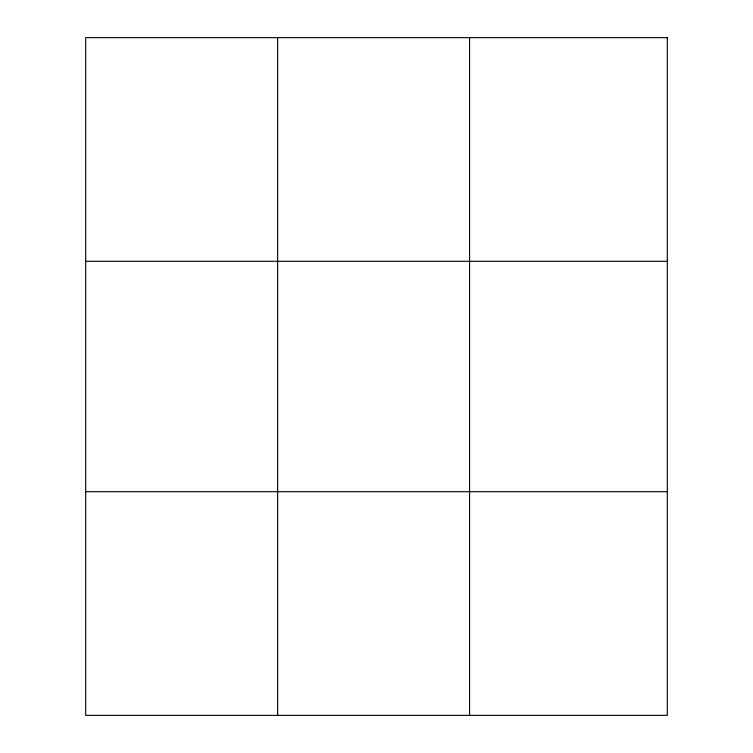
<?xml version="1.0" encoding="UTF-8"?>
<svg xmlns="http://www.w3.org/2000/svg" width="753" height="753" viewBox="0 0 753 753"><rect width="100%" height="100%" fill="white"/><g stroke="black" fill="none" stroke-linecap="round" stroke-linejoin="round"><path stroke-width="1.13" d="M277.622 37.65L277.622 715.35M469.561 37.65L469.561 715.35M85.682 261.291L667.318 261.291M85.682 491.709L667.318 491.709M667.318 37.65L667.318 715.35L85.682 715.35L85.682 37.65L667.318 37.65"/></g></svg>
